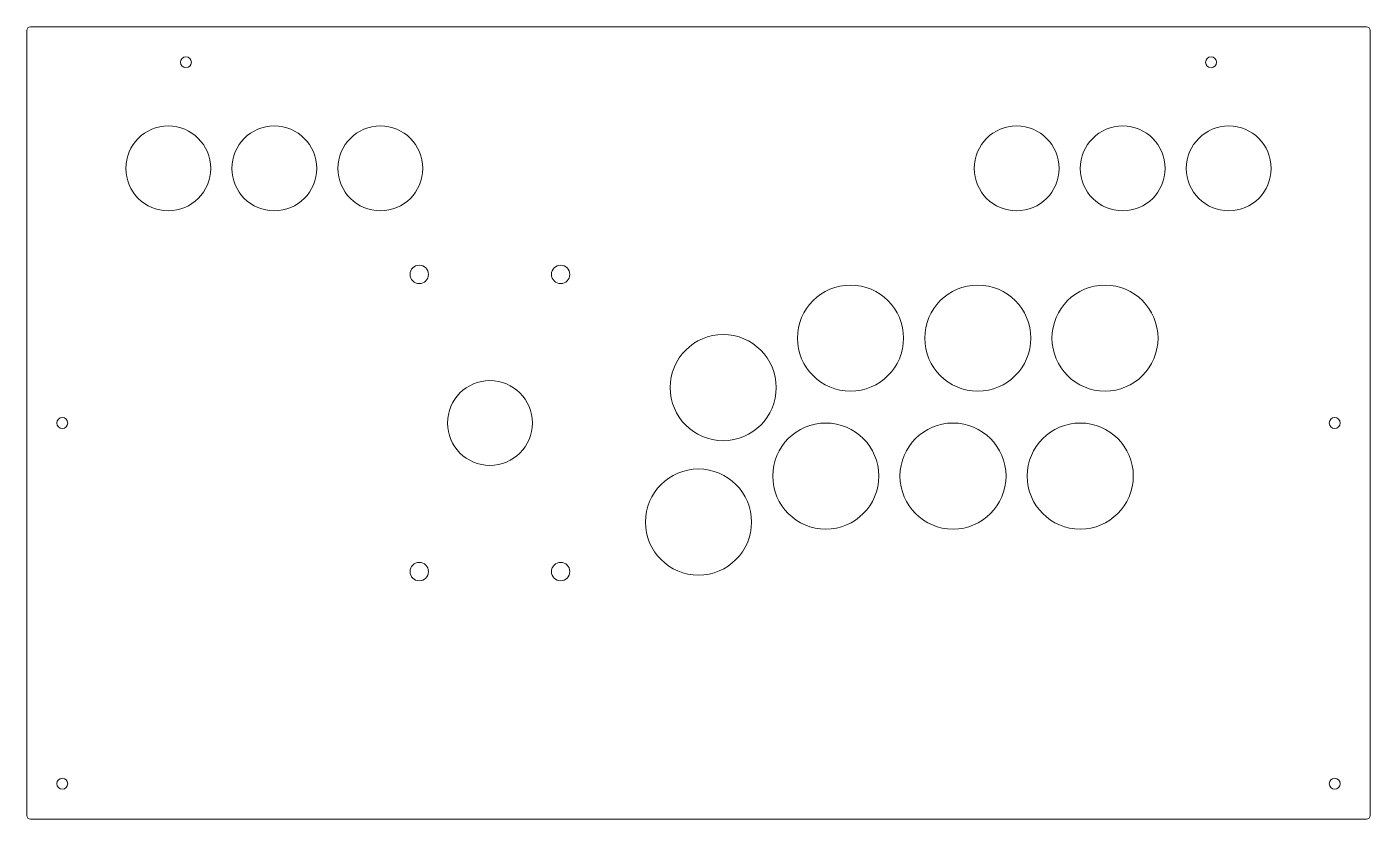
# Model space of a CAD drawing. Extents: x -190 to 190, y -112 to 112.
import ezdxf

# ---------------------------------------------------------------- set-up
doc = ezdxf.new("R2010")
doc.units = 0
doc.layers.get('0').update_dxf_attribs({"linetype": 'CONTINUOUS', "lineweight": 5, "true_color": 0xffffff})
doc.layers.add('Sketch', color=7, linetype='CONTINUOUS', lineweight=5, true_color=0xffffff)

msp = doc.modelspace()

# ---------------------------------------------------------------- linework, layer by layer
for centre, start, end in [((-189, 111), 90, 180), ((189, 111), 0, 90), ((-189, -111), 180, 270), ((189, -111), 270, 0)]:
    msp.add_arc(centre, 1, start, end)
at = {"layer": 'Sketch'}
for p, q in [((-190, 111), (-190, -111)), ((189, 112), (-189, 112)), ((190, -111), (190, 111)), ((-189, -112), (189, -112))]:
    msp.add_line(p, q, dxfattribs=at)
for centre, radius in [((-145, 102), 1.55), ((145, 102), 1.55), ((-150, 72), 12), ((-120, 72), 12), ((-90, 72), 12), ((90, 72), 12), ((120, 72), 12), ((150, 72), 12), ((-79, 42), 2.6), ((-39, 42), 2.6), ((43, 24), 15), ((79, 24), 15), ((115, 24), 15), ((7, 10), 15), ((-59, 0), 12), ((-180, 0), 1.55), ((36, -15), 15), ((72, -15), 15), ((108, -15), 15), ((180, 0), 1.55), ((0, -28), 15), ((-79, -42), 2.6), ((-39, -42), 2.6), ((-180, -102), 1.55), ((180, -102), 1.55)]:
    msp.add_circle(centre, radius, dxfattribs=at)

doc.saveas('drawing.dxf')
